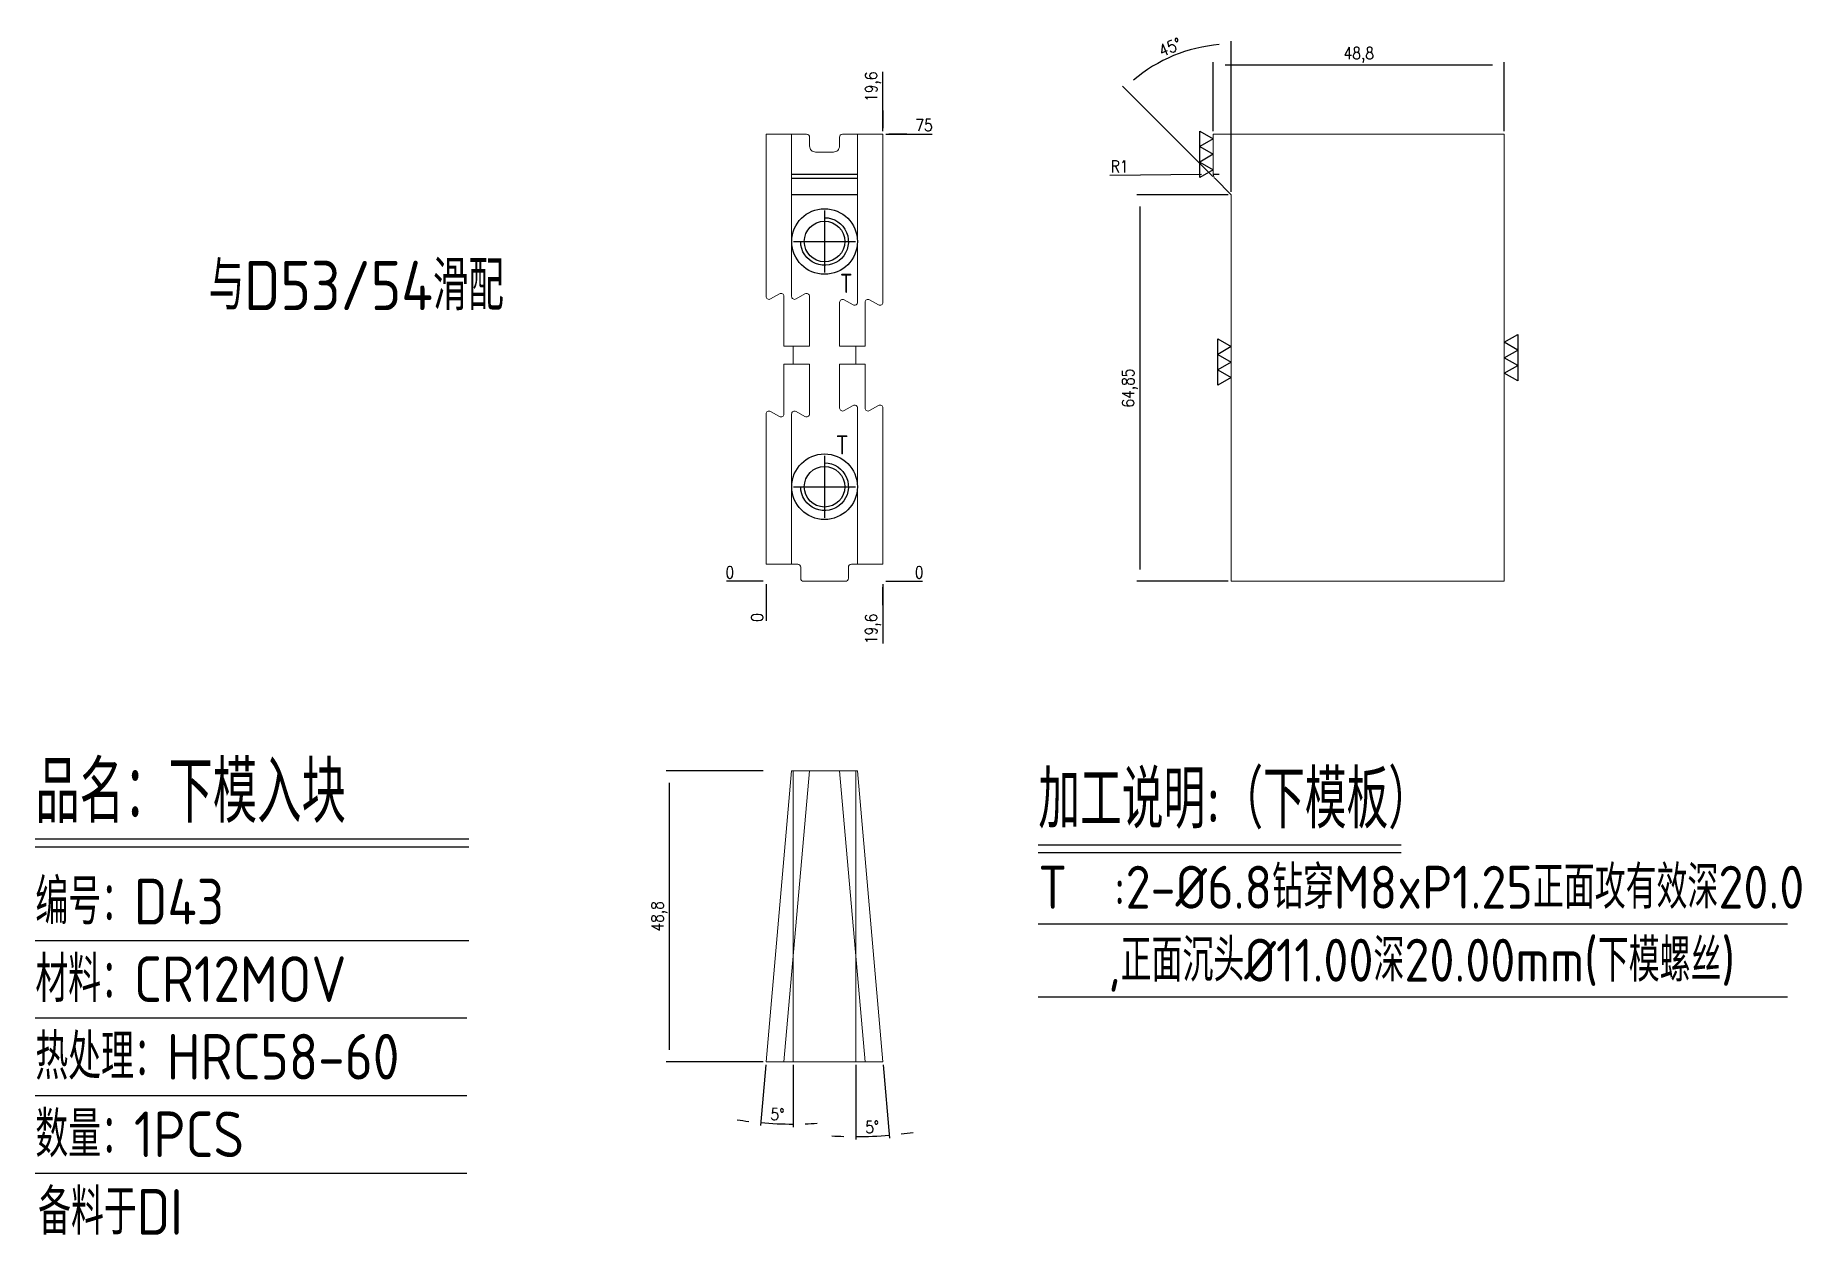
# Model space of a CAD drawing. Header units: millimetres. Extents: x 99481 to 99777, y -1088 to -887.
import ezdxf
from ezdxf.enums import TextEntityAlignment as Align

# ---------------------------------------------------------------- set-up
doc = ezdxf.new("R2010")
doc.units = ezdxf.units.MM
doc.linetypes.add('CENTER', pattern=[0])
doc.linetypes.add('HIDDEN', pattern=[0])
for name, color, linetype in [('DIE_P', 2, 'Continuous'), ('DIM', 4, 'Continuous'), ('TEXT', 4, 'Continuous')]:
    doc.layers.add(name, color=color, linetype=linetype)
doc.styles.add('gbenor', font='gbenor.shx', dxfattribs={"bigfont": 'gbcbig.shx'})
doc.styles.get("Standard").update_dxf_attribs({"font": 'txt.shx', "width": 0.85, "bigfont": 'ctxt.shx'})
doc.dimstyles.new('T-2-WX', dxfattribs={"dimtxt": 2, "dimasz": 2, "dimexe": 0.5, "dimexo": 0.5, "dimgap": 0.5, "dimtad": 1, "dimtxsty": 'Standard', "dimblk": 'OPEN30', "dimcen": 0, "dimazin": 3, "dimtfac": 1, "dimtmove": 0, "dimatfit": 3, "dimldrblk": 'OPEN30', "dimlwd": -1, "dimlwe": -1})

# ---------------------------------------------------------------- blocks, each defined once
blk = doc.blocks.new('*D7579')
at = {"layer": 'Defpoints', "color": 0}
for p in [(99727.08, -892.23), (99678.28, -903.84), (99727.08, -903.84)]:
    blk.add_point(p, dxfattribs=at)
at = {"layer": 'DIM', "color": 0}
for p, q in [((99678.28, -903.34), (99678.28, -891.73)), ((99680.28, -892.23), (99725.08, -892.23)), ((99727.08, -903.34), (99727.08, -891.73))]:
    blk.add_line(p, q, dxfattribs=at)
at = {"layer": 'DIM', "color": 0, "insert": (99702.68, -890.54), "char_height": 2, "attachment_point": 5}
blk.add_mtext('48,8', dxfattribs=at)
blk = doc.blocks.new('_Open30')
blk = doc.blocks.new('*D7580')
at = {"layer": 'Defpoints', "color": 0}
for p in [(99681.28, -913.99), (99665.98, -978.84), (99681.28, -978.84)]:
    blk.add_point(p, dxfattribs=at)
at = {"layer": 'DIM', "color": 0}
for p, q in [((99680.78, -913.99), (99665.48, -913.99)), ((99665.98, -915.99), (99665.98, -976.84)), ((99680.78, -978.84), (99665.48, -978.84))]:
    blk.add_line(p, q, dxfattribs=at)
at = {"layer": 'DIM', "color": 0, "insert": (99664.29, -946.42), "char_height": 2, "attachment_point": 5, "rotation": 90}
blk.add_mtext('64,85', dxfattribs=at)
blk = doc.blocks.new('*D7581')
at = {"layer": 'Defpoints', "color": 0}
for p in [(99674.75, -889.6), (99678.57, -911.29), (99681.28, -913.99), (99681.28, -913.99), (99681.28, -978.84)]:
    blk.add_point(p, dxfattribs=at)
at = {"layer": 'DIM', "color": 0}
for p, q in [((99681.28, -913.49), (99681.28, -888.24)), ((99678.22, -910.93), (99663.07, -895.79))]:
    blk.add_line(p, q, dxfattribs=at)
blk.add_arc((99681.28, -913.99), 25.25, 94.5395, 130.4605, dxfattribs=at)
at = {"layer": 'DIM', "color": 0, "insert": (99671.03, -889.24), "char_height": 2, "attachment_point": 5, "rotation": 22.5}
blk.add_mtext('45%%d', dxfattribs=at)
blk = doc.blocks.new('*D7582')
at = {"layer": 'Defpoints', "color": 0}
for p in [(99678.28, -910.59), (99679.28, -910.58)]:
    blk.add_point(p, dxfattribs=at)
at = {"layer": 'DIM', "color": 0}
for p, q in [((99676.28, -910.61), (99660.95, -910.77)), ((99679.28, -910.58), (99678.28, -910.59))]:
    blk.add_line(p, q, dxfattribs=at)
at = {"layer": 'DIM', "color": 0, "insert": (99662.57, -909.25), "char_height": 2, "attachment_point": 5, "rotation": 0.5909}
blk.add_mtext('R1', dxfattribs=at)
blk = doc.blocks.new('*D7583')
at = {"layer": 'Defpoints', "color": 0}
for p in [(99603.29, -1010.65), (99587.06, -1059.45), (99603.29, -1059.45)]:
    blk.add_point(p, dxfattribs=at)
at = {"layer": 'DIM', "color": 0}
for p, q in [((99602.79, -1010.65), (99586.56, -1010.65)), ((99587.06, -1012.65), (99587.06, -1057.45)), ((99602.79, -1059.45), (99586.56, -1059.45))]:
    blk.add_line(p, q, dxfattribs=at)
at = {"layer": 'DIM', "color": 0, "insert": (99585.37, -1035.05), "char_height": 2, "attachment_point": 5, "rotation": 90}
blk.add_mtext('48,8', dxfattribs=at)
blk = doc.blocks.new('*D7584')
at = {"layer": 'Defpoints', "color": 0}
for p in [(99607.56, -1010.65), (99607.85, -1010.65), (99603.29, -1059.45), (99607.85, -1059.45), (99604.21, -1069.77)]:
    blk.add_point(p, dxfattribs=at)
at = {"layer": 'DIM', "color": 0}
for p, q in [((99603.25, -1059.94), (99602.36, -1070.14)), ((99607.85, -1059.95), (99607.85, -1070.38))]:
    blk.add_line(p, q, dxfattribs=at)
for start, end in [(261.337, 263.1685), (265, 270), (271.8315, 273.663)]:
    blk.add_arc((99607.85, -1007.31), 62.57, start, end, dxfattribs=at)
at = {"layer": 'DIM', "color": 0, "insert": (99605.19, -1068.27), "char_height": 2, "attachment_point": 5, "rotation": 357.5}
blk.add_mtext('5%%d', dxfattribs=at)
blk = doc.blocks.new('*D7585')
at = {"layer": 'Defpoints', "color": 0}
for p in [(99618.33, -1010.65), (99618.62, -1010.65), (99618.33, -1059.45), (99622.89, -1059.45), (99620.21, -1071.96)]:
    blk.add_point(p, dxfattribs=at)
at = {"layer": 'DIM', "color": 0}
for p, q in [((99618.33, -1059.95), (99618.33, -1072.49)), ((99622.93, -1059.94), (99624.01, -1072.24))]:
    blk.add_line(p, q, dxfattribs=at)
for start, end in [(266.4566, 268.2283), (270, 275), (276.7717, 278.5434)]:
    blk.add_arc((99618.33, -1007.31), 64.68, start, end, dxfattribs=at)
at = {"layer": 'DIM', "color": 0, "insert": (99621.08, -1070.38), "char_height": 2, "attachment_point": 5, "rotation": 2.5}
blk.add_mtext('5%%d', dxfattribs=at)
blk = doc.blocks.new('*D7586')
at = {"layer": 'Defpoints', "color": 0}
for p in [(99603.29, -978.84), (99622.89, -978.84), (99627.89, -978.84)]:
    blk.add_point(p, dxfattribs=at)
at = {"layer": 'DIM', "color": 0}
blk.add_line((99623.39, -978.84), (99629.52, -978.84), dxfattribs=at)
at = {"layer": 'DIM', "color": 0, "insert": (99628.96, -977.34), "char_height": 2, "attachment_point": 5}
blk.add_mtext('0', dxfattribs=at)
blk = doc.blocks.new('*D7587')
at = {"layer": 'Defpoints', "color": 0}
for p in [(99622.89, -903.84), (99627.89, -903.84), (99603.29, -978.84)]:
    blk.add_point(p, dxfattribs=at)
at = {"layer": 'DIM', "color": 0}
for p, q in [((99623.39, -903.84), (99626.89, -903.84)), ((99626.89, -903.84), (99623.89, -903.84)), ((99623.89, -903.84), (99631.14, -903.84))]:
    blk.add_line(p, q, dxfattribs=at)
at = {"layer": 'DIM', "color": 0, "insert": (99629.77, -902.34), "char_height": 2, "attachment_point": 5}
blk.add_mtext('75', dxfattribs=at)
blk = doc.blocks.new('*D7588')
at = {"layer": 'Defpoints', "color": 0}
for p in [(99598.29, -978.84), (99603.29, -978.84), (99603.29, -978.84)]:
    blk.add_point(p, dxfattribs=at)
at = {"layer": 'DIM', "color": 0}
blk.add_line((99602.79, -978.84), (99596.66, -978.84), dxfattribs=at)
at = {"layer": 'DIM', "color": 0, "insert": (99597.22, -977.34), "char_height": 2, "attachment_point": 5}
blk.add_mtext('0', dxfattribs=at)
blk = doc.blocks.new('*D7589')
at = {"layer": 'Defpoints', "color": 0}
for p in [(99603.29, -978.84), (99622.89, -978.84), (99622.89, -983.84)]:
    blk.add_point(p, dxfattribs=at)
at = {"layer": 'DIM', "color": 0}
for p, q in [((99622.89, -979.34), (99622.89, -982.84)), ((99622.89, -982.84), (99622.89, -979.84)), ((99622.89, -979.84), (99622.89, -989.28))]:
    blk.add_line(p, q, dxfattribs=at)
at = {"layer": 'DIM', "color": 0, "insert": (99621.2, -986.81), "char_height": 2, "attachment_point": 5, "rotation": 90}
blk.add_mtext('19,6', dxfattribs=at)
blk = doc.blocks.new('*D7590')
at = {"layer": 'Defpoints', "color": 0}
for p in [(99603.29, -978.84), (99603.29, -978.84), (99603.29, -983.84)]:
    blk.add_point(p, dxfattribs=at)
at = {"layer": 'DIM', "color": 0}
blk.add_line((99603.29, -979.34), (99603.29, -985.47), dxfattribs=at)
at = {"layer": 'DIM', "color": 0, "insert": (99601.79, -984.91), "char_height": 2, "attachment_point": 5, "rotation": 90}
blk.add_mtext('0', dxfattribs=at)
blk = doc.blocks.new('*D7591')
at = {"layer": 'Defpoints', "color": 0}
for p in [(99622.89, -898.84), (99622.89, -903.84), (99603.29, -978.84)]:
    blk.add_point(p, dxfattribs=at)
at = {"layer": 'DIM', "color": 0}
for p, q in [((99622.89, -902.84), (99622.89, -893.4)), ((99622.89, -903.34), (99622.89, -899.84)), ((99622.89, -899.84), (99622.89, -902.84))]:
    blk.add_line(p, q, dxfattribs=at)
at = {"layer": 'DIM', "color": 0, "insert": (99621.2, -895.87), "char_height": 2, "attachment_point": 5, "rotation": 90}
blk.add_mtext('19,6', dxfattribs=at)

msp = doc.modelspace()

# ---------------------------------------------------------------- linework, layer by layer
at = {"layer": 'DIE_P', "color": 1, "linetype": 'HIDDEN', "lineweight": 15}
for p, q in [((99603.291, -1059.446), (99607.561, -1010.646)), ((99606.291, -1059.446), (99610.561, -1010.646)), ((99607.853, -1059.446), (99607.853, -1010.646)), ((99619.891, -1059.446), (99615.622, -1010.646)), ((99618.33, -1059.446), (99618.33, -1010.646)), ((99622.891, -1059.446), (99618.622, -1010.646))]:
    msp.add_line(p, q, dxfattribs=at)
at = {"layer": 'DIE_P', "color": 1, "lineweight": 15}
for points in [[(99603.291, -903.84), (99603.291, -931.043, 0.5773503), (99604.041, -931.476), (99605.541, -930.61, -0.5773503), (99606.291, -931.043), (99606.291, -939.409), (99607.853, -939.409), (99607.853, -942.409), (99606.291, -942.409), (99606.291, -950.776, -0.5773503), (99605.541, -951.209), (99604.041, -950.343, 0.5773503), (99603.291, -950.776), (99603.291, -975.979)], [(99603.291, -903.84), (99607.561, -903.84), (99607.561, -931.043, 0.5773503), (99608.311, -931.476), (99609.811, -930.61, -0.5773503), (99610.561, -931.043), (99610.561, -939.409), (99607.853, -939.409), (99607.853, -942.409), (99610.561, -942.409), (99610.561, -950.776, -0.5773503), (99609.811, -951.209), (99608.311, -950.343, 0.5773503), (99607.561, -950.776), (99607.561, -975.979), (99603.291, -975.979)], [(99622.891, -903.84), (99618.622, -903.84), (99618.622, -932.043, -0.5773503), (99617.872, -932.476), (99616.372, -931.61, 0.5773503), (99615.622, -932.043), (99615.622, -939.409), (99618.33, -939.409), (99618.33, -942.409), (99615.622, -942.409), (99615.622, -949.776, 0.5773503), (99616.372, -950.209), (99617.872, -949.343, -0.5773503), (99618.622, -949.776), (99618.622, -975.979), (99622.891, -975.979)], [(99622.891, -903.84), (99622.891, -932.043, -0.5773503), (99622.141, -932.476), (99620.641, -931.61, 0.5773503), (99619.891, -932.043), (99619.891, -939.409), (99618.33, -939.409), (99618.33, -942.409), (99619.891, -942.409), (99619.891, -949.776, 0.5773503), (99620.641, -950.209), (99622.141, -949.343, -0.5773503), (99622.891, -949.776), (99622.891, -975.979)]]:
    msp.add_lwpolyline(points, format="xyb", dxfattribs=at)
at = {"layer": 'DIE_P', "linetype": 'Continuous', "lineweight": 15}
for points in [[(99622.891, -903.84), (99616.091, -903.84, 0.4142136), (99615.591, -904.34), (99615.591, -905.84, -0.4142136), (99614.591, -906.84), (99611.591, -906.84, -0.4142136), (99610.591, -905.84), (99610.591, -904.34, 0.4142136), (99610.091, -903.84), (99603.291, -903.84)], [(99603.291, -975.979), (99608.591, -975.979, -0.4142136), (99609.091, -976.479), (99609.091, -978.339, 0.4142136), (99609.591, -978.839), (99616.591, -978.839, 0.4142136), (99617.091, -978.339), (99617.091, -976.479, -0.4142136), (99617.591, -975.979), (99622.891, -975.979)]]:
    msp.add_lwpolyline(points, format="xyb", dxfattribs=at)
at = {"layer": 'DIE_P', "color": 2, "linetype": 'Continuous', "lineweight": 15}
msp.add_lwpolyline([(99681.282, -978.839), (99681.282, -913.993), (99678.575, -911.286, -0.1989124), (99678.282, -910.579), (99678.282, -903.84), (99727.082, -903.84), (99727.082, -978.839)], format="xyb", close=True, dxfattribs=at)
at = {"layer": 'DIE_P', "linetype": 'Continuous'}
for points in [[(99618.622, -910.579), (99607.561, -910.579)], [(99618.622, -911.286), (99607.561, -911.286)], [(99618.622, -913.993), (99607.561, -913.993)]]:
    msp.add_lwpolyline(points, dxfattribs=at)
at = {"layer": 'DIE_P'}
for points in [[(99613.091, -917.84, -2.4142136), (99609.091, -921.84)], [(99613.091, -917.84, -2.4142136), (99609.091, -921.84)], [(99613.091, -958.979, -2.4142136), (99609.091, -962.979)], [(99613.091, -958.979, -2.4142136), (99609.091, -962.979)]]:
    msp.add_lwpolyline(points, format="xyb", dxfattribs=at)
at = {"layer": 'DIE_P', "color": 4, "linetype": 'CENTER', "ltscale": 0.007}
for points in [[(99613.091, -916.64), (99613.091, -927.04)], [(99613.091, -916.64), (99613.091, -927.04)], [(99607.891, -921.84), (99618.291, -921.84)], [(99613.091, -957.779), (99613.091, -968.179)], [(99607.891, -962.979), (99618.291, -962.979)]]:
    msp.add_lwpolyline(points, dxfattribs=at)
at = {"layer": 'DIE_P', "color": 2, "linetype": 'Continuous', "lineweight": 15}
for points in [[(99607.561, -1010.646), (99618.622, -1010.646)], [(99622.891, -1059.446), (99603.291, -1059.446)]]:
    msp.add_lwpolyline(points, dxfattribs=at)
at = {"layer": 'DIE_P'}
for centre, radius in [((99613.091, -921.84), 5.5), ((99613.091, -921.84), 5.5), ((99613.091, -921.84), 3.4), ((99613.091, -962.979), 5.5), ((99613.091, -962.979), 3.4), ((99613.091, -962.979), 3.4)]:
    msp.add_circle(centre, radius, dxfattribs=at)
at = {"layer": 'DIM', "color": 4, "linetype": 'Continuous', "lineweight": 25}
for p, q in [((99480.747, -1022.037), (99553.43, -1022.037)), ((99480.747, -1023.377), (99553.43, -1023.377)), ((99480.747, -1039.069), (99553.43, -1039.069)), ((99480.747, -1052.081), (99553.115, -1052.081)), ((99480.747, -1065.094), (99553.115, -1065.094)), ((99480.747, -1078.107), (99553.115, -1078.107))]:
    msp.add_line(p, q, dxfattribs=at)
at = {"layer": 'TEXT', "color": 3}
for p, q in [((99648.941, -1023.062), (99709.767, -1023.062)), ((99648.941, -1024.322), (99709.767, -1024.322)), ((99648.941, -1036.274), (99774.562, -1036.274)), ((99648.941, -1048.514), (99774.562, -1048.514))]:
    msp.add_line(p, q, dxfattribs=at)
at = {"layer": 'TEXT'}
for points in [[(99676.032, -903.313), (99678.282, -904.612), (99676.032, -905.911), (99678.282, -907.21), (99676.032, -908.509), (99678.282, -909.808), (99676.032, -911.107), (99676.032, -903.313)], [(99679.032, -938.171), (99681.282, -939.47), (99679.032, -940.769), (99681.282, -942.068), (99679.032, -943.367), (99681.282, -944.666), (99679.032, -945.965), (99679.032, -938.171)], [(99729.332, -945.237), (99727.082, -943.938), (99729.332, -942.639), (99727.082, -941.339), (99729.332, -940.04), (99727.082, -938.741), (99729.332, -937.442), (99729.332, -945.237)]]:
    msp.add_lwpolyline(points, close=True, dxfattribs=at)

# ---------------------------------------------------------------- texts
at = {"layer": 'DIM', "color": 4, "linetype": 'Continuous', "lineweight": 25, "style": 'gbenor'}
msp.add_text('与D53/54滑配', height=8.2669, dxfattribs=at).set_placement((99509.813, -933.354))
at = {"layer": 'DIM', "color": 3, "linetype": 'Continuous', "lineweight": 25, "style": 'gbenor'}
for s, height, p in [('品名：下模入块', 10.3336, (99480.747, -1019.358)), ('编号：D43', 7.6545, (99480.747, -1036.39)), ('材料：CR12MOV', 7.6545, (99480.747, -1049.402)), ('热处理：HRC58-60', 7.65452, (99480.747, -1062.415)), ('数量：1PCS', 7.6545, (99480.747, -1075.428)), ('备料于DI', 7.6545, (99481.213, -1088.44))]:
    msp.add_text(s, height=height, dxfattribs=at).set_placement(p)
at = {"layer": 'TEXT', "color": 4, "style": 'gbenor'}
for p in [(99616.729, -928.854), (99616.045, -955.961)]:
    msp.add_text('T', height=3.2, dxfattribs=at).set_placement(p, align=Align.MIDDLE_CENTER)
for s, height, p in [('加工说明:（下模板）', 9.72, (99648.941, -1020.29)), ('T  :2-%%C6.8钻穿M8xP1.25正面攻有效深20.0', 7.2, (99648.941, -1033.754)), ('   ,正面沉头%%C11.00深20.00mm(下模螺丝)', 7.2, (99648.941, -1045.994))]:
    msp.add_text(s, height=height, dxfattribs=at).set_placement(p)

# ---------------------------------------------------------------- dimensions: what is measured, and where the dimension line sits
at = {"layer": 'DIM'}
for base, line1, line2, picture, middle in [((99674.747, -889.604), ((99681.282, -913.993), (99678.575, -911.286)), ((99681.282, -978.839), (99681.282, -913.993)), '*D7581', (99671.027, -889.236)), ((99604.215, -1069.771), ((99607.853, -1059.446), (99607.853, -1010.646)), ((99603.291, -1059.446), (99607.561, -1010.646)), '*D7584', (99605.191, -1068.271)), ((99620.211, -1071.963), ((99622.891, -1059.446), (99618.622, -1010.646)), ((99618.33, -1059.446), (99618.33, -1010.646)), '*D7585', (99621.084, -1070.382))]:
    dim = msp.add_angular_dim_2l(base=base, line1=line1, line2=line2, dimstyle='T-2-WX', dxfattribs=at)
    dim.commit()
    dim.dimension.update_dxf_attribs({"geometry": picture, "text_midpoint": middle})
dim = msp.add_linear_dim(base=(99727.082, -892.233), p1=(99678.282, -903.84), p2=(99727.082, -903.84), dimstyle='T-2-WX', dxfattribs=at)
dim.commit()
dim.dimension.update_dxf_attribs({"geometry": '*D7579', "text_midpoint": (99702.682, -890.543)})
at = {"layer": 'DIM', "color": 4}
for feature_location, offset, dtype, origin, picture, middle in [((99622.891, -903.84), (0, 5), 1, (99603.291, -978.839), '*D7591', (99621.201, -895.871)), ((99622.891, -903.84), (5, 0), 0, (99603.291, -978.839), '*D7587', (99629.767, -902.34)), ((99603.291172877, -978.838777153), (-5, 0), 0, (99603.291172877, -978.838777153), '*D7588', (99597.22450621, -977.338777153)), ((99622.891172897, -978.838777153), (5, 0), 0, (99603.291172877, -978.838777153), '*D7586', (99628.957839564, -977.338777153)), ((99603.291172877, -978.838777153), (0, -5), 1, (99603.291172877, -978.838777153), '*D7590', (99601.791172877, -984.90544382)), ((99622.891, -978.839), (0, -5), 1, (99603.291, -978.839), '*D7589', (99621.201, -986.808))]:
    dim = msp.add_ordinate_dim(feature_location=feature_location, offset=offset, dtype=dtype, origin=origin, dimstyle='T-2-WX', dxfattribs=at)
    dim.commit()
    dim.dimension.update_dxf_attribs({"geometry": picture, "text_midpoint": middle})
at = {"layer": 'DIM'}
dim = msp.add_radius_dim(center=(99679.282, -910.579), mpoint=(99678.282, -910.59), dimstyle='T-2-WX', dxfattribs=at)
dim.commit()
dim.dimension.update_dxf_attribs({"geometry": '*D7582', "text_midpoint": (99662.584, -910.751), "dimtype": 164})
for base, p1, p2, picture, middle in [((99665.982, -978.839), (99681.282, -913.993), (99681.282, -978.839), '*D7580', (99664.292, -946.416)), ((99587.058, -1059.446), (99603.291, -1010.646), (99603.291, -1059.446), '*D7583', (99585.367, -1035.046))]:
    dim = msp.add_linear_dim(base=base, p1=p1, p2=p2, angle=90, dimstyle='T-2-WX', dxfattribs=at)
    dim.commit()
    dim.dimension.update_dxf_attribs({"geometry": picture, "text_midpoint": middle})

doc.saveas('drawing.dxf')
